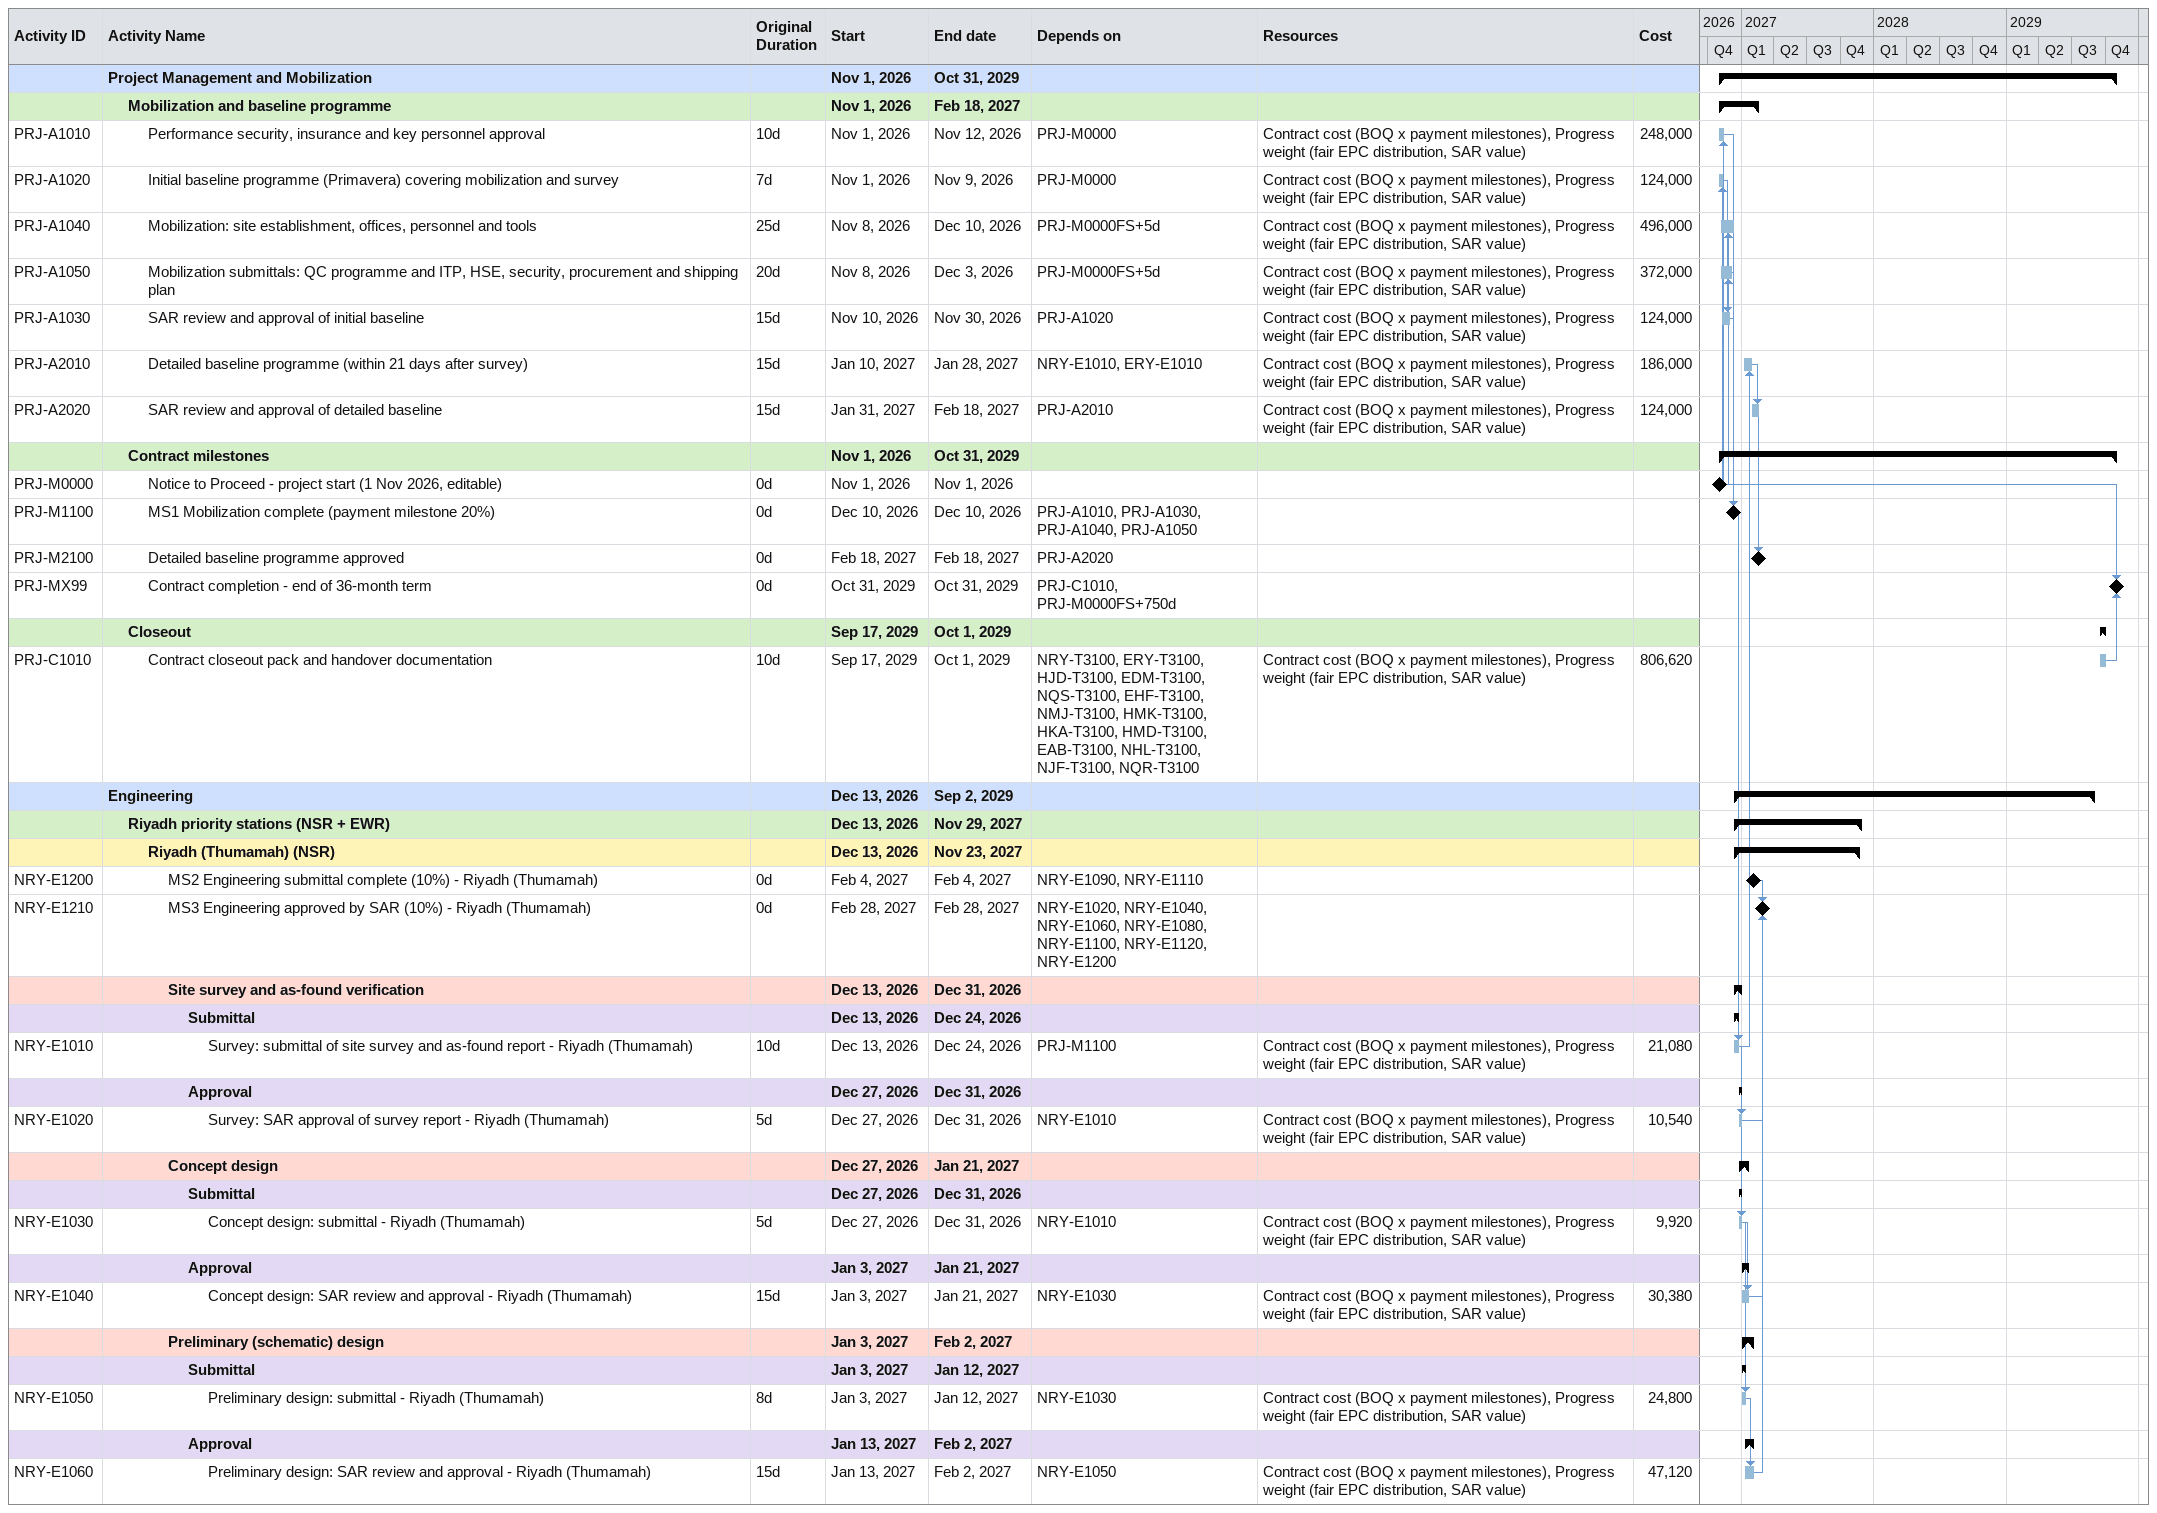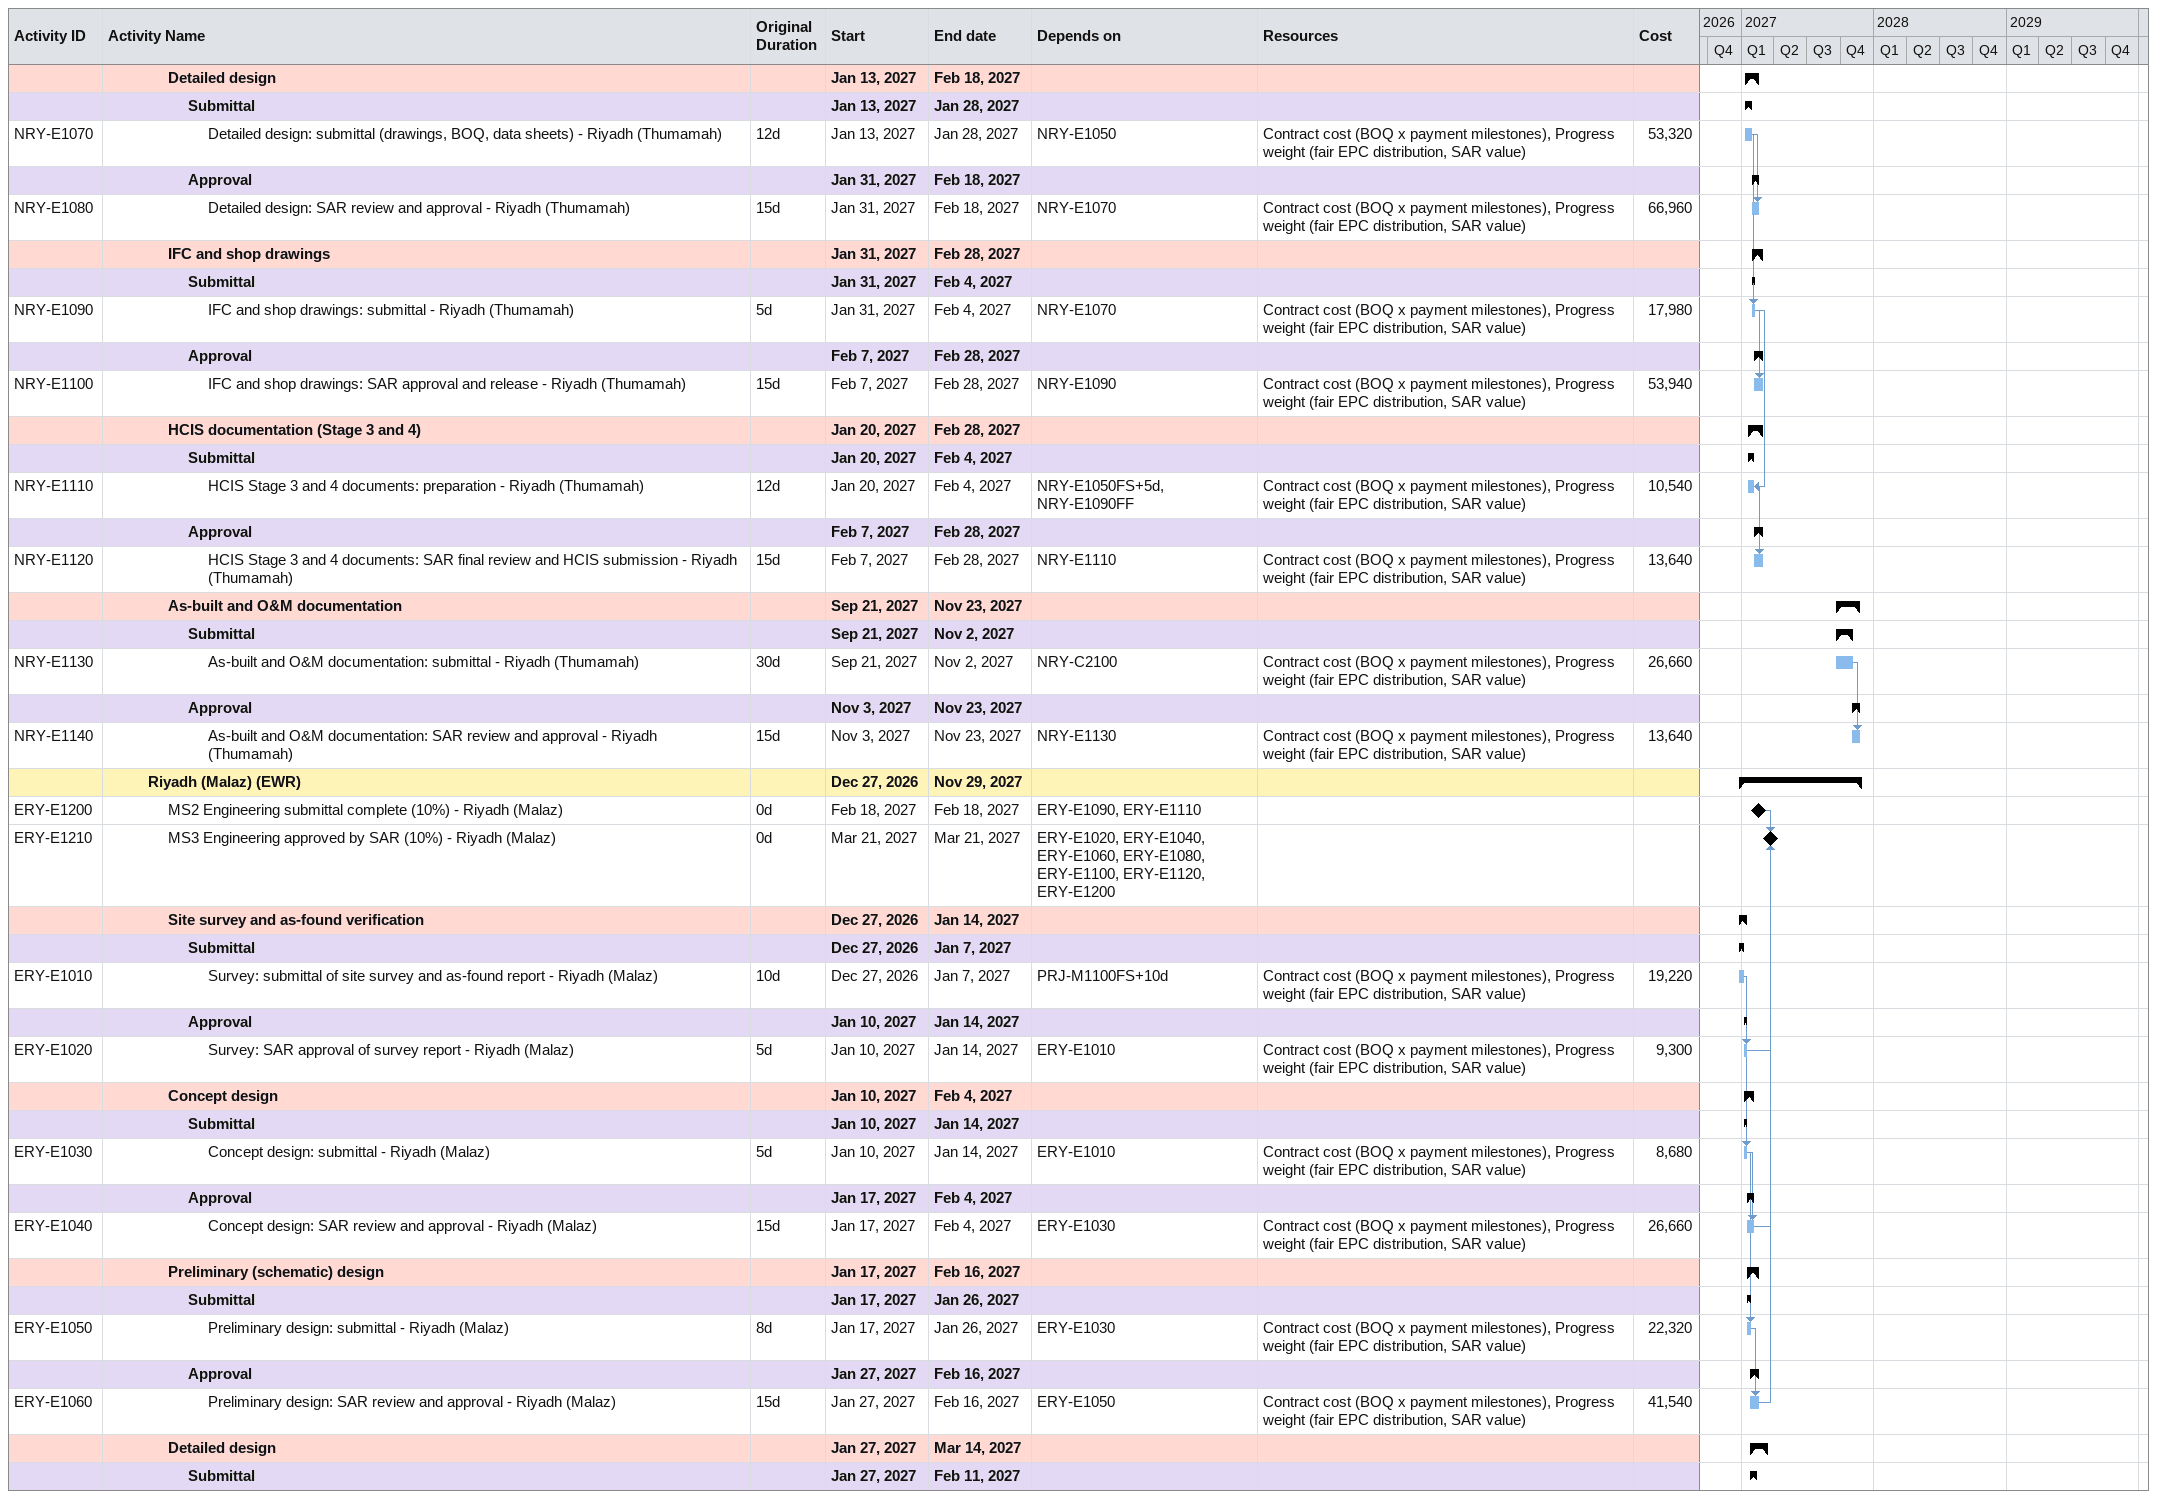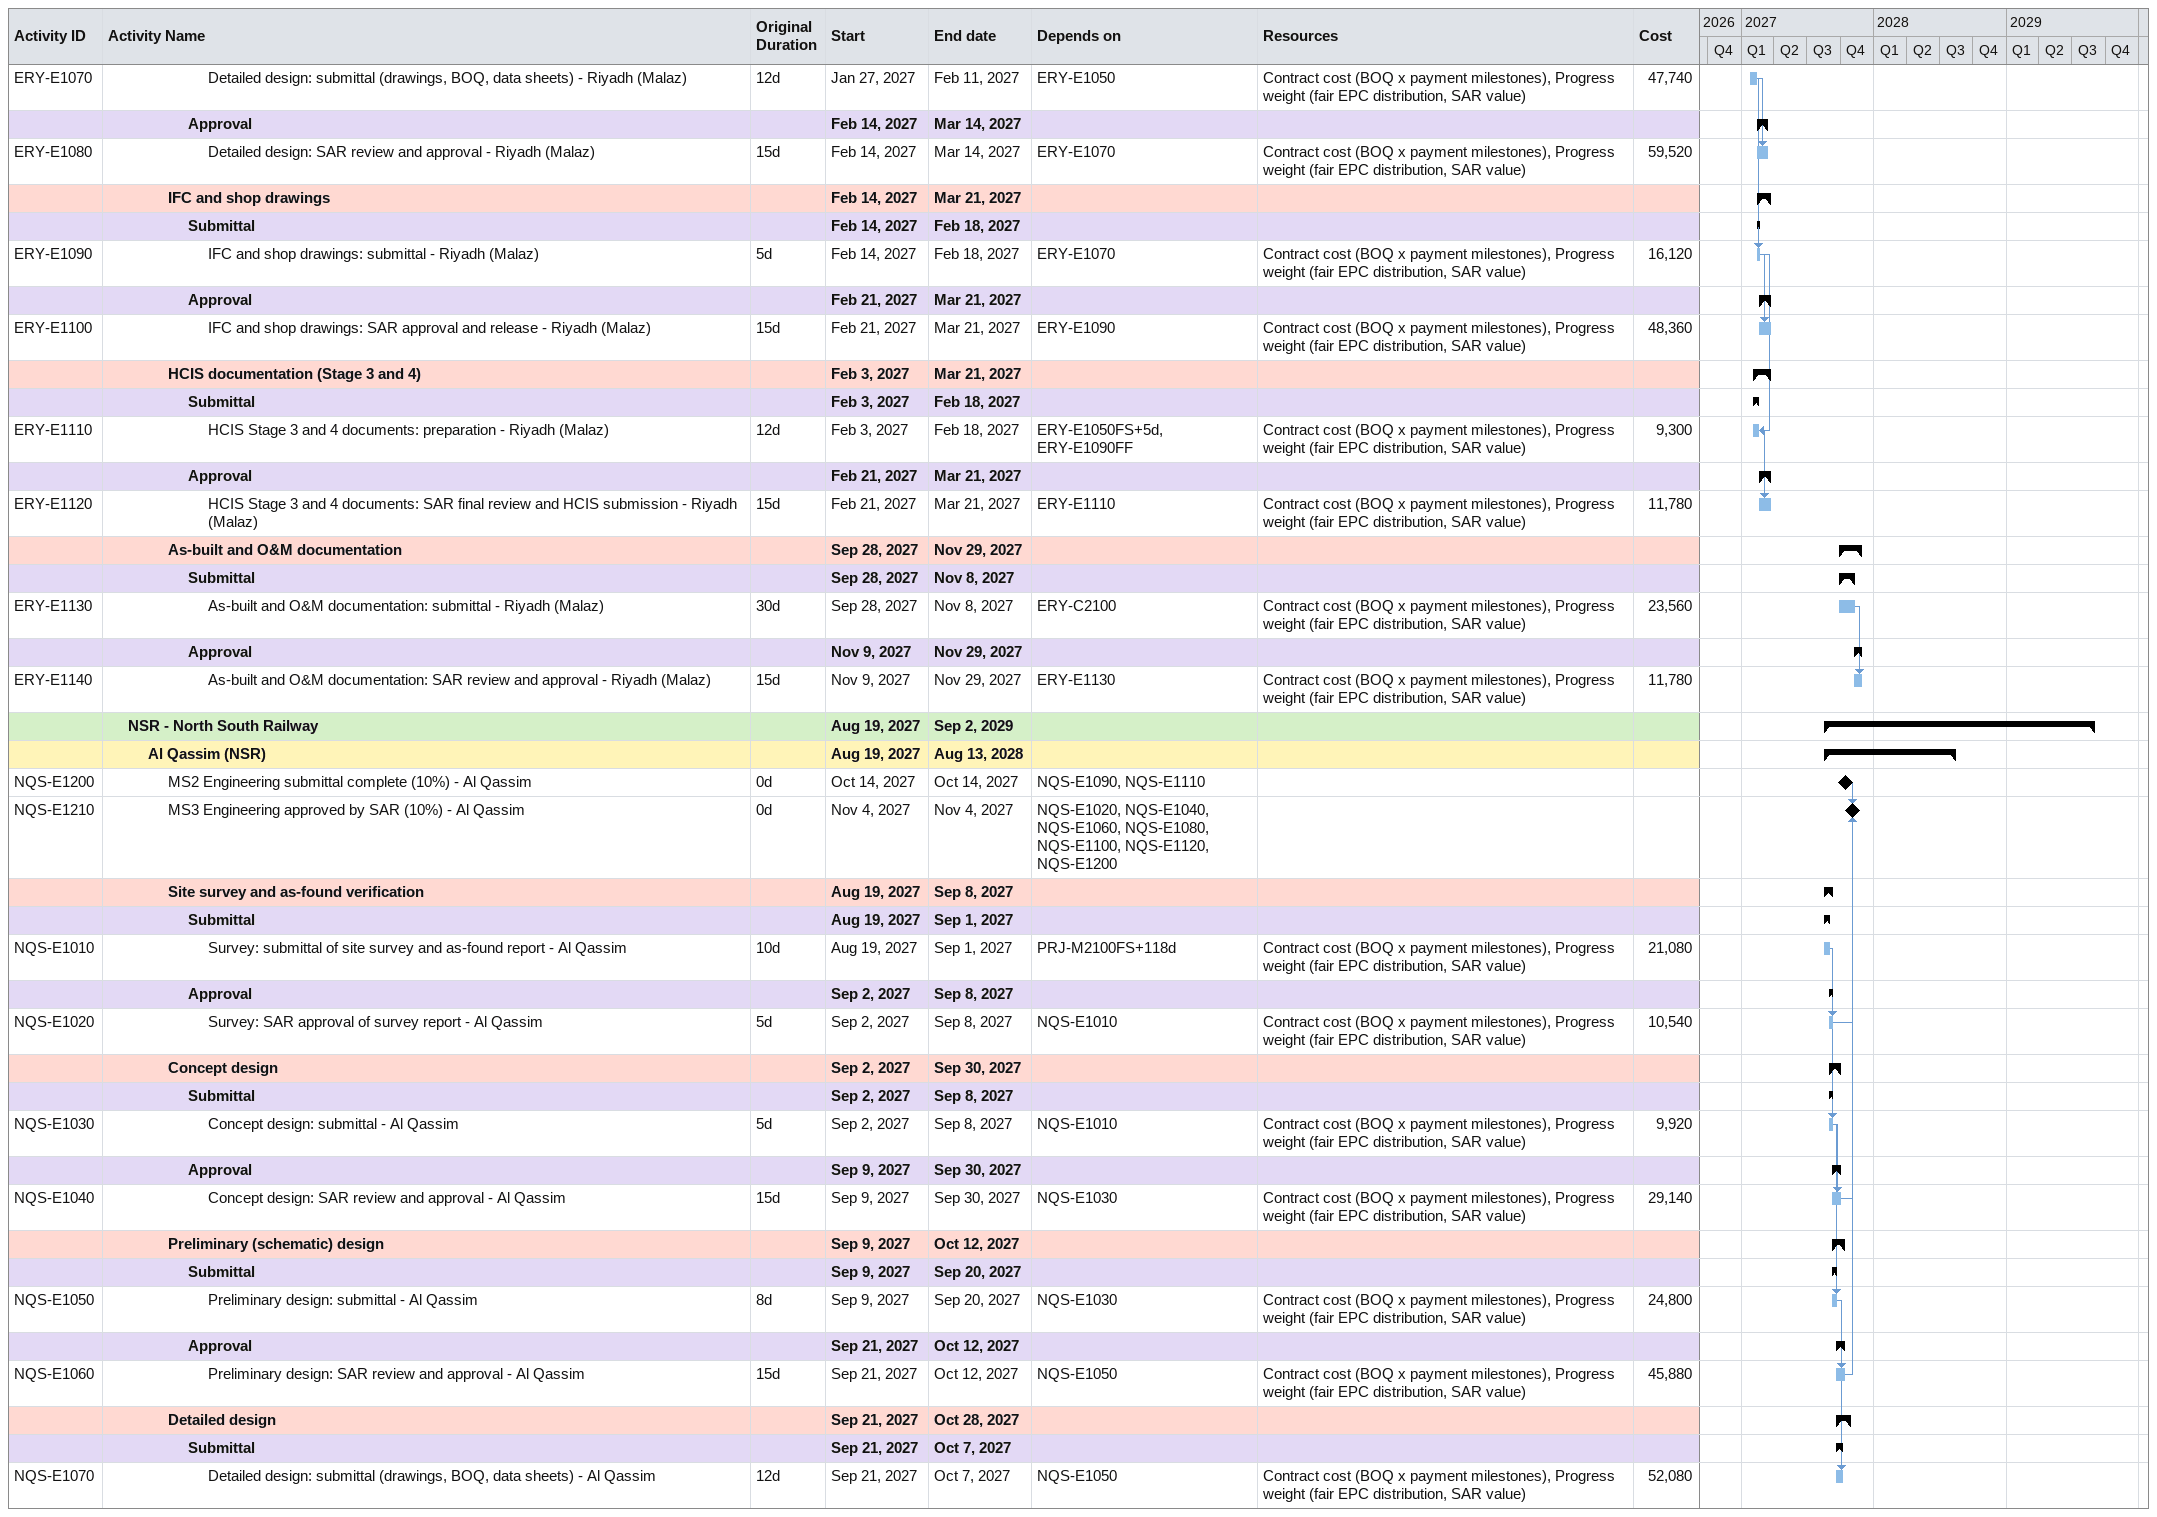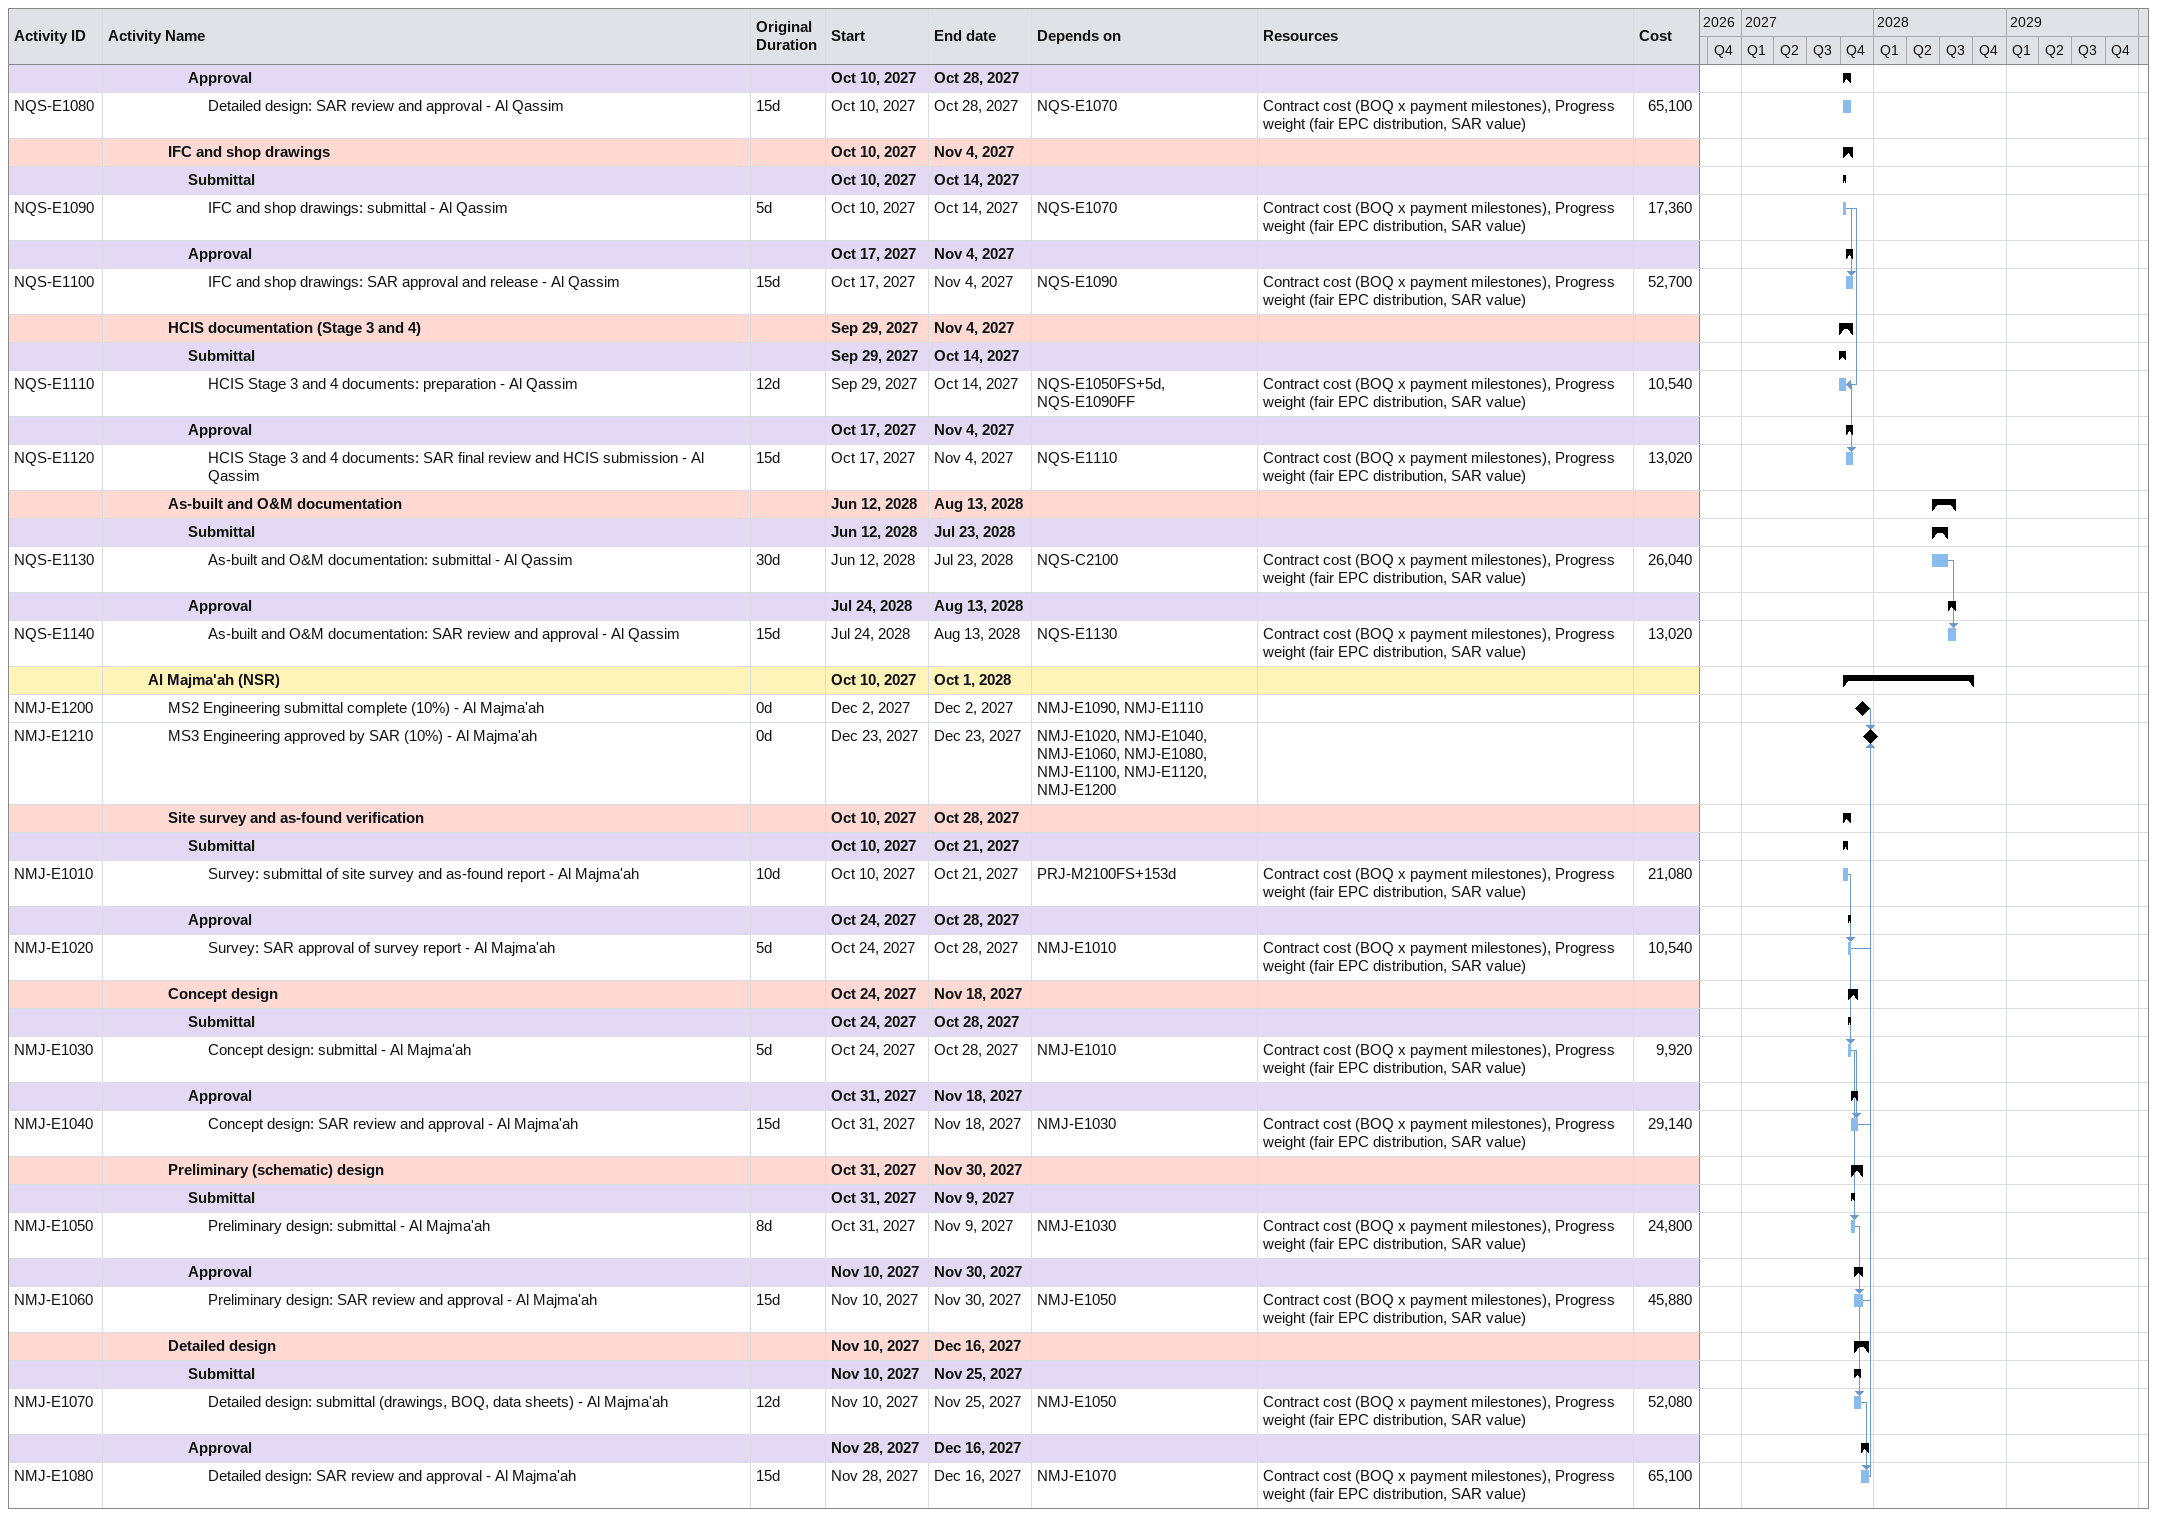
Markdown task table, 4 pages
| ID | Level | Task | Original duration | Start | Finish | Predecessors | Resources | Cost |
|---|---|---|---|---|---|---|---|---|
|  | 1 | **Project Management and Mobilization** |  | 2026-11-01 | 2029-10-31 |  |  |  |
|  | 2 | **Mobilization and baseline programme** |  | 2026-11-01 | 2027-02-18 |  |  |  |
| PRJ-A1010 | 3 | Performance security, insurance and key personnel approval | 10d | 2026-11-01 | 2026-11-12 | PRJ-M0000 | Contract cost (BOQ x payment milestones), Progress weight (fair EPC distribution, SAR value) | 248000 |
| PRJ-A1020 | 3 | Initial baseline programme (Primavera) covering mobilization and survey | 7d | 2026-11-01 | 2026-11-09 | PRJ-M0000 | Contract cost (BOQ x payment milestones), Progress weight (fair EPC distribution, SAR value) | 124000 |
| PRJ-A1040 | 3 | Mobilization: site establishment, offices, personnel and tools | 25d | 2026-11-08 | 2026-12-10 | PRJ-M0000FS+5d | Contract cost (BOQ x payment milestones), Progress weight (fair EPC distribution, SAR value) | 496000 |
| PRJ-A1050 | 3 | Mobilization submittals: QC programme and ITP, HSE, security, procurement and shipping plan | 20d | 2026-11-08 | 2026-12-03 | PRJ-M0000FS+5d | Contract cost (BOQ x payment milestones), Progress weight (fair EPC distribution, SAR value) | 372000 |
| PRJ-A1030 | 3 | SAR review and approval of initial baseline | 15d | 2026-11-10 | 2026-11-30 | PRJ-A1020 | Contract cost (BOQ x payment milestones), Progress weight (fair EPC distribution, SAR value) | 124000 |
| PRJ-A2010 | 3 | Detailed baseline programme (within 21 days after survey) | 15d | 2027-01-10 | 2027-01-28 | NRY-E1010, ERY-E1010 | Contract cost (BOQ x payment milestones), Progress weight (fair EPC distribution, SAR value) | 186000 |
| PRJ-A2020 | 3 | SAR review and approval of detailed baseline | 15d | 2027-01-31 | 2027-02-18 | PRJ-A2010 | Contract cost (BOQ x payment milestones), Progress weight (fair EPC distribution, SAR value) | 124000 |
|  | 2 | **Contract milestones** |  | 2026-11-01 | 2029-10-31 |  |  |  |
| PRJ-M0000 | 3 | Notice to Proceed - project start (1 Nov 2026, editable) | 0d | 2026-11-01 | 2026-11-01 |  |  |  |
| PRJ-M1100 | 3 | MS1 Mobilization complete (payment milestone 20%) | 0d | 2026-12-10 | 2026-12-10 | PRJ-A1010, PRJ-A1030, PRJ-A1040, PRJ-A1050 |  |  |
| PRJ-M2100 | 3 | Detailed baseline programme approved | 0d | 2027-02-18 | 2027-02-18 | PRJ-A2020 |  |  |
| PRJ-MX99 | 3 | Contract completion - end of 36-month term | 0d | 2029-10-31 | 2029-10-31 | PRJ-C1010, PRJ-M0000FS+750d |  |  |
|  | 2 | **Closeout** |  | 2029-09-17 | 2029-10-01 |  |  |  |
| PRJ-C1010 | 3 | Contract closeout pack and handover documentation | 10d | 2029-09-17 | 2029-10-01 | NRY-T3100, ERY-T3100, HJD-T3100, EDM-T3100, NQS-T3100, EHF-T3100, NMJ-T3100, HMK-T3100, HKA-T3100, HMD-T3100, EAB-T3100, NHL-T3100, NJF-T3100, NQR-T3100 | Contract cost (BOQ x payment milestones), Progress weight (fair EPC distribution, SAR value) | 806620 |
|  | 1 | **Engineering** |  | 2026-12-13 | 2029-09-02 |  |  |  |
|  | 2 | **Riyadh priority stations (NSR + EWR)** |  | 2026-12-13 | 2027-11-29 |  |  |  |
|  | 3 | **Riyadh (Thumamah) (NSR)** |  | 2026-12-13 | 2027-11-23 |  |  |  |
| NRY-E1200 | 4 | MS2 Engineering submittal complete (10%) - Riyadh (Thumamah) | 0d | 2027-02-04 | 2027-02-04 | NRY-E1090, NRY-E1110 |  |  |
| NRY-E1210 | 4 | MS3 Engineering approved by SAR (10%) - Riyadh (Thumamah) | 0d | 2027-02-28 | 2027-02-28 | NRY-E1020, NRY-E1040, NRY-E1060, NRY-E1080, NRY-E1100, NRY-E1120, NRY-E1200 |  |  |
|  | 4 | **Site survey and as-found verification** |  | 2026-12-13 | 2026-12-31 |  |  |  |
|  | 5 | **Submittal** |  | 2026-12-13 | 2026-12-24 |  |  |  |
| NRY-E1010 | 6 | Survey: submittal of site survey and as-found report - Riyadh (Thumamah) | 10d | 2026-12-13 | 2026-12-24 | PRJ-M1100 | Contract cost (BOQ x payment milestones), Progress weight (fair EPC distribution, SAR value) | 21080 |
|  | 5 | **Approval** |  | 2026-12-27 | 2026-12-31 |  |  |  |
| NRY-E1020 | 6 | Survey: SAR approval of survey report - Riyadh (Thumamah) | 5d | 2026-12-27 | 2026-12-31 | NRY-E1010 | Contract cost (BOQ x payment milestones), Progress weight (fair EPC distribution, SAR value) | 10540 |
|  | 4 | **Concept design** |  | 2026-12-27 | 2027-01-21 |  |  |  |
|  | 5 | **Submittal** |  | 2026-12-27 | 2026-12-31 |  |  |  |
| NRY-E1030 | 6 | Concept design: submittal - Riyadh (Thumamah) | 5d | 2026-12-27 | 2026-12-31 | NRY-E1010 | Contract cost (BOQ x payment milestones), Progress weight (fair EPC distribution, SAR value) | 9920 |
|  | 5 | **Approval** |  | 2027-01-03 | 2027-01-21 |  |  |  |
| NRY-E1040 | 6 | Concept design: SAR review and approval - Riyadh (Thumamah) | 15d | 2027-01-03 | 2027-01-21 | NRY-E1030 | Contract cost (BOQ x payment milestones), Progress weight (fair EPC distribution, SAR value) | 30380 |
|  | 4 | **Preliminary (schematic) design** |  | 2027-01-03 | 2027-02-02 |  |  |  |
|  | 5 | **Submittal** |  | 2027-01-03 | 2027-01-12 |  |  |  |
| NRY-E1050 | 6 | Preliminary design: submittal - Riyadh (Thumamah) | 8d | 2027-01-03 | 2027-01-12 | NRY-E1030 | Contract cost (BOQ x payment milestones), Progress weight (fair EPC distribution, SAR value) | 24800 |
|  | 5 | **Approval** |  | 2027-01-13 | 2027-02-02 |  |  |  |
| NRY-E1060 | 6 | Preliminary design: SAR review and approval - Riyadh (Thumamah) | 15d | 2027-01-13 | 2027-02-02 | NRY-E1050 | Contract cost (BOQ x payment milestones), Progress weight (fair EPC distribution, SAR value) | 47120 |
|  | 4 | **Detailed design** |  | 2027-01-13 | 2027-02-18 |  |  |  |
|  | 5 | **Submittal** |  | 2027-01-13 | 2027-01-28 |  |  |  |
| NRY-E1070 | 6 | Detailed design: submittal (drawings, BOQ, data sheets) - Riyadh (Thumamah) | 12d | 2027-01-13 | 2027-01-28 | NRY-E1050 | Contract cost (BOQ x payment milestones), Progress weight (fair EPC distribution, SAR value) | 53320 |
|  | 5 | **Approval** |  | 2027-01-31 | 2027-02-18 |  |  |  |
| NRY-E1080 | 6 | Detailed design: SAR review and approval - Riyadh (Thumamah) | 15d | 2027-01-31 | 2027-02-18 | NRY-E1070 | Contract cost (BOQ x payment milestones), Progress weight (fair EPC distribution, SAR value) | 66960 |
|  | 4 | **IFC and shop drawings** |  | 2027-01-31 | 2027-02-28 |  |  |  |
|  | 5 | **Submittal** |  | 2027-01-31 | 2027-02-04 |  |  |  |
| NRY-E1090 | 6 | IFC and shop drawings: submittal - Riyadh (Thumamah) | 5d | 2027-01-31 | 2027-02-04 | NRY-E1070 | Contract cost (BOQ x payment milestones), Progress weight (fair EPC distribution, SAR value) | 17980 |
|  | 5 | **Approval** |  | 2027-02-07 | 2027-02-28 |  |  |  |
| NRY-E1100 | 6 | IFC and shop drawings: SAR approval and release - Riyadh (Thumamah) | 15d | 2027-02-07 | 2027-02-28 | NRY-E1090 | Contract cost (BOQ x payment milestones), Progress weight (fair EPC distribution, SAR value) | 53940 |
|  | 4 | **HCIS documentation (Stage 3 and 4)** |  | 2027-01-20 | 2027-02-28 |  |  |  |
|  | 5 | **Submittal** |  | 2027-01-20 | 2027-02-04 |  |  |  |
| NRY-E1110 | 6 | HCIS Stage 3 and 4 documents: preparation - Riyadh (Thumamah) | 12d | 2027-01-20 | 2027-02-04 | NRY-E1050FS+5d, NRY-E1090FF | Contract cost (BOQ x payment milestones), Progress weight (fair EPC distribution, SAR value) | 10540 |
|  | 5 | **Approval** |  | 2027-02-07 | 2027-02-28 |  |  |  |
| NRY-E1120 | 6 | HCIS Stage 3 and 4 documents: SAR final review and HCIS submission - Riyadh (Thumamah) | 15d | 2027-02-07 | 2027-02-28 | NRY-E1110 | Contract cost (BOQ x payment milestones), Progress weight (fair EPC distribution, SAR value) | 13640 |
|  | 4 | **As-built and O&M documentation** |  | 2027-09-21 | 2027-11-23 |  |  |  |
|  | 5 | **Submittal** |  | 2027-09-21 | 2027-11-02 |  |  |  |
| NRY-E1130 | 6 | As-built and O&M documentation: submittal - Riyadh (Thumamah) | 30d | 2027-09-21 | 2027-11-02 | NRY-C2100 | Contract cost (BOQ x payment milestones), Progress weight (fair EPC distribution, SAR value) | 26660 |
|  | 5 | **Approval** |  | 2027-11-03 | 2027-11-23 |  |  |  |
| NRY-E1140 | 6 | As-built and O&M documentation: SAR review and approval - Riyadh (Thumamah) | 15d | 2027-11-03 | 2027-11-23 | NRY-E1130 | Contract cost (BOQ x payment milestones), Progress weight (fair EPC distribution, SAR value) | 13640 |
|  | 3 | **Riyadh (Malaz) (EWR)** |  | 2026-12-27 | 2027-11-29 |  |  |  |
| ERY-E1200 | 4 | MS2 Engineering submittal complete (10%) - Riyadh (Malaz) | 0d | 2027-02-18 | 2027-02-18 | ERY-E1090, ERY-E1110 |  |  |
| ERY-E1210 | 4 | MS3 Engineering approved by SAR (10%) - Riyadh (Malaz) | 0d | 2027-03-21 | 2027-03-21 | ERY-E1020, ERY-E1040, ERY-E1060, ERY-E1080, ERY-E1100, ERY-E1120, ERY-E1200 |  |  |
|  | 4 | **Site survey and as-found verification** |  | 2026-12-27 | 2027-01-14 |  |  |  |
|  | 5 | **Submittal** |  | 2026-12-27 | 2027-01-07 |  |  |  |
| ERY-E1010 | 6 | Survey: submittal of site survey and as-found report - Riyadh (Malaz) | 10d | 2026-12-27 | 2027-01-07 | PRJ-M1100FS+10d | Contract cost (BOQ x payment milestones), Progress weight (fair EPC distribution, SAR value) | 19220 |
|  | 5 | **Approval** |  | 2027-01-10 | 2027-01-14 |  |  |  |
| ERY-E1020 | 6 | Survey: SAR approval of survey report - Riyadh (Malaz) | 5d | 2027-01-10 | 2027-01-14 | ERY-E1010 | Contract cost (BOQ x payment milestones), Progress weight (fair EPC distribution, SAR value) | 9300 |
|  | 4 | **Concept design** |  | 2027-01-10 | 2027-02-04 |  |  |  |
|  | 5 | **Submittal** |  | 2027-01-10 | 2027-01-14 |  |  |  |
| ERY-E1030 | 6 | Concept design: submittal - Riyadh (Malaz) | 5d | 2027-01-10 | 2027-01-14 | ERY-E1010 | Contract cost (BOQ x payment milestones), Progress weight (fair EPC distribution, SAR value) | 8680 |
|  | 5 | **Approval** |  | 2027-01-17 | 2027-02-04 |  |  |  |
| ERY-E1040 | 6 | Concept design: SAR review and approval - Riyadh (Malaz) | 15d | 2027-01-17 | 2027-02-04 | ERY-E1030 | Contract cost (BOQ x payment milestones), Progress weight (fair EPC distribution, SAR value) | 26660 |
|  | 4 | **Preliminary (schematic) design** |  | 2027-01-17 | 2027-02-16 |  |  |  |
|  | 5 | **Submittal** |  | 2027-01-17 | 2027-01-26 |  |  |  |
| ERY-E1050 | 6 | Preliminary design: submittal - Riyadh (Malaz) | 8d | 2027-01-17 | 2027-01-26 | ERY-E1030 | Contract cost (BOQ x payment milestones), Progress weight (fair EPC distribution, SAR value) | 22320 |
|  | 5 | **Approval** |  | 2027-01-27 | 2027-02-16 |  |  |  |
| ERY-E1060 | 6 | Preliminary design: SAR review and approval - Riyadh (Malaz) | 15d | 2027-01-27 | 2027-02-16 | ERY-E1050 | Contract cost (BOQ x payment milestones), Progress weight (fair EPC distribution, SAR value) | 41540 |
|  | 4 | **Detailed design** |  | 2027-01-27 | 2027-03-14 |  |  |  |
|  | 5 | **Submittal** |  | 2027-01-27 | 2027-02-11 |  |  |  |
| ERY-E1070 | 6 | Detailed design: submittal (drawings, BOQ, data sheets) - Riyadh (Malaz) | 12d | 2027-01-27 | 2027-02-11 | ERY-E1050 | Contract cost (BOQ x payment milestones), Progress weight (fair EPC distribution, SAR value) | 47740 |
|  | 5 | **Approval** |  | 2027-02-14 | 2027-03-14 |  |  |  |
| ERY-E1080 | 6 | Detailed design: SAR review and approval - Riyadh (Malaz) | 15d | 2027-02-14 | 2027-03-14 | ERY-E1070 | Contract cost (BOQ x payment milestones), Progress weight (fair EPC distribution, SAR value) | 59520 |
|  | 4 | **IFC and shop drawings** |  | 2027-02-14 | 2027-03-21 |  |  |  |
|  | 5 | **Submittal** |  | 2027-02-14 | 2027-02-18 |  |  |  |
| ERY-E1090 | 6 | IFC and shop drawings: submittal - Riyadh (Malaz) | 5d | 2027-02-14 | 2027-02-18 | ERY-E1070 | Contract cost (BOQ x payment milestones), Progress weight (fair EPC distribution, SAR value) | 16120 |
|  | 5 | **Approval** |  | 2027-02-21 | 2027-03-21 |  |  |  |
| ERY-E1100 | 6 | IFC and shop drawings: SAR approval and release - Riyadh (Malaz) | 15d | 2027-02-21 | 2027-03-21 | ERY-E1090 | Contract cost (BOQ x payment milestones), Progress weight (fair EPC distribution, SAR value) | 48360 |
|  | 4 | **HCIS documentation (Stage 3 and 4)** |  | 2027-02-03 | 2027-03-21 |  |  |  |
|  | 5 | **Submittal** |  | 2027-02-03 | 2027-02-18 |  |  |  |
| ERY-E1110 | 6 | HCIS Stage 3 and 4 documents: preparation - Riyadh (Malaz) | 12d | 2027-02-03 | 2027-02-18 | ERY-E1050FS+5d, ERY-E1090FF | Contract cost (BOQ x payment milestones), Progress weight (fair EPC distribution, SAR value) | 9300 |
|  | 5 | **Approval** |  | 2027-02-21 | 2027-03-21 |  |  |  |
| ERY-E1120 | 6 | HCIS Stage 3 and 4 documents: SAR final review and HCIS submission - Riyadh (Malaz) | 15d | 2027-02-21 | 2027-03-21 | ERY-E1110 | Contract cost (BOQ x payment milestones), Progress weight (fair EPC distribution, SAR value) | 11780 |
|  | 4 | **As-built and O&M documentation** |  | 2027-09-28 | 2027-11-29 |  |  |  |
|  | 5 | **Submittal** |  | 2027-09-28 | 2027-11-08 |  |  |  |
| ERY-E1130 | 6 | As-built and O&M documentation: submittal - Riyadh (Malaz) | 30d | 2027-09-28 | 2027-11-08 | ERY-C2100 | Contract cost (BOQ x payment milestones), Progress weight (fair EPC distribution, SAR value) | 23560 |
|  | 5 | **Approval** |  | 2027-11-09 | 2027-11-29 |  |  |  |
| ERY-E1140 | 6 | As-built and O&M documentation: SAR review and approval - Riyadh (Malaz) | 15d | 2027-11-09 | 2027-11-29 | ERY-E1130 | Contract cost (BOQ x payment milestones), Progress weight (fair EPC distribution, SAR value) | 11780 |
|  | 2 | **NSR - North South Railway** |  | 2027-08-19 | 2029-09-02 |  |  |  |
|  | 3 | **Al Qassim (NSR)** |  | 2027-08-19 | 2028-08-13 |  |  |  |
| NQS-E1200 | 4 | MS2 Engineering submittal complete (10%) - Al Qassim | 0d | 2027-10-14 | 2027-10-14 | NQS-E1090, NQS-E1110 |  |  |
| NQS-E1210 | 4 | MS3 Engineering approved by SAR (10%) - Al Qassim | 0d | 2027-11-04 | 2027-11-04 | NQS-E1020, NQS-E1040, NQS-E1060, NQS-E1080, NQS-E1100, NQS-E1120, NQS-E1200 |  |  |
|  | 4 | **Site survey and as-found verification** |  | 2027-08-19 | 2027-09-08 |  |  |  |
|  | 5 | **Submittal** |  | 2027-08-19 | 2027-09-01 |  |  |  |
| NQS-E1010 | 6 | Survey: submittal of site survey and as-found report - Al Qassim | 10d | 2027-08-19 | 2027-09-01 | PRJ-M2100FS+118d | Contract cost (BOQ x payment milestones), Progress weight (fair EPC distribution, SAR value) | 21080 |
|  | 5 | **Approval** |  | 2027-09-02 | 2027-09-08 |  |  |  |
| NQS-E1020 | 6 | Survey: SAR approval of survey report - Al Qassim | 5d | 2027-09-02 | 2027-09-08 | NQS-E1010 | Contract cost (BOQ x payment milestones), Progress weight (fair EPC distribution, SAR value) | 10540 |
|  | 4 | **Concept design** |  | 2027-09-02 | 2027-09-30 |  |  |  |
|  | 5 | **Submittal** |  | 2027-09-02 | 2027-09-08 |  |  |  |
| NQS-E1030 | 6 | Concept design: submittal - Al Qassim | 5d | 2027-09-02 | 2027-09-08 | NQS-E1010 | Contract cost (BOQ x payment milestones), Progress weight (fair EPC distribution, SAR value) | 9920 |
|  | 5 | **Approval** |  | 2027-09-09 | 2027-09-30 |  |  |  |
| NQS-E1040 | 6 | Concept design: SAR review and approval - Al Qassim | 15d | 2027-09-09 | 2027-09-30 | NQS-E1030 | Contract cost (BOQ x payment milestones), Progress weight (fair EPC distribution, SAR value) | 29140 |
|  | 4 | **Preliminary (schematic) design** |  | 2027-09-09 | 2027-10-12 |  |  |  |
|  | 5 | **Submittal** |  | 2027-09-09 | 2027-09-20 |  |  |  |
| NQS-E1050 | 6 | Preliminary design: submittal - Al Qassim | 8d | 2027-09-09 | 2027-09-20 | NQS-E1030 | Contract cost (BOQ x payment milestones), Progress weight (fair EPC distribution, SAR value) | 24800 |
|  | 5 | **Approval** |  | 2027-09-21 | 2027-10-12 |  |  |  |
| NQS-E1060 | 6 | Preliminary design: SAR review and approval - Al Qassim | 15d | 2027-09-21 | 2027-10-12 | NQS-E1050 | Contract cost (BOQ x payment milestones), Progress weight (fair EPC distribution, SAR value) | 45880 |
|  | 4 | **Detailed design** |  | 2027-09-21 | 2027-10-28 |  |  |  |
|  | 5 | **Submittal** |  | 2027-09-21 | 2027-10-07 |  |  |  |
| NQS-E1070 | 6 | Detailed design: submittal (drawings, BOQ, data sheets) - Al Qassim | 12d | 2027-09-21 | 2027-10-07 | NQS-E1050 | Contract cost (BOQ x payment milestones), Progress weight (fair EPC distribution, SAR value) | 52080 |
|  | 5 | **Approval** |  | 2027-10-10 | 2027-10-28 |  |  |  |
| NQS-E1080 | 6 | Detailed design: SAR review and approval - Al Qassim | 15d | 2027-10-10 | 2027-10-28 | NQS-E1070 | Contract cost (BOQ x payment milestones), Progress weight (fair EPC distribution, SAR value) | 65100 |
|  | 4 | **IFC and shop drawings** |  | 2027-10-10 | 2027-11-04 |  |  |  |
|  | 5 | **Submittal** |  | 2027-10-10 | 2027-10-14 |  |  |  |
| NQS-E1090 | 6 | IFC and shop drawings: submittal - Al Qassim | 5d | 2027-10-10 | 2027-10-14 | NQS-E1070 | Contract cost (BOQ x payment milestones), Progress weight (fair EPC distribution, SAR value) | 17360 |
|  | 5 | **Approval** |  | 2027-10-17 | 2027-11-04 |  |  |  |
| NQS-E1100 | 6 | IFC and shop drawings: SAR approval and release - Al Qassim | 15d | 2027-10-17 | 2027-11-04 | NQS-E1090 | Contract cost (BOQ x payment milestones), Progress weight (fair EPC distribution, SAR value) | 52700 |
|  | 4 | **HCIS documentation (Stage 3 and 4)** |  | 2027-09-29 | 2027-11-04 |  |  |  |
|  | 5 | **Submittal** |  | 2027-09-29 | 2027-10-14 |  |  |  |
| NQS-E1110 | 6 | HCIS Stage 3 and 4 documents: preparation - Al Qassim | 12d | 2027-09-29 | 2027-10-14 | NQS-E1050FS+5d, NQS-E1090FF | Contract cost (BOQ x payment milestones), Progress weight (fair EPC distribution, SAR value) | 10540 |
|  | 5 | **Approval** |  | 2027-10-17 | 2027-11-04 |  |  |  |
| NQS-E1120 | 6 | HCIS Stage 3 and 4 documents: SAR final review and HCIS submission - Al Qassim | 15d | 2027-10-17 | 2027-11-04 | NQS-E1110 | Contract cost (BOQ x payment milestones), Progress weight (fair EPC distribution, SAR value) | 13020 |
|  | 4 | **As-built and O&M documentation** |  | 2028-06-12 | 2028-08-13 |  |  |  |
|  | 5 | **Submittal** |  | 2028-06-12 | 2028-07-23 |  |  |  |
| NQS-E1130 | 6 | As-built and O&M documentation: submittal - Al Qassim | 30d | 2028-06-12 | 2028-07-23 | NQS-C2100 | Contract cost (BOQ x payment milestones), Progress weight (fair EPC distribution, SAR value) | 26040 |
|  | 5 | **Approval** |  | 2028-07-24 | 2028-08-13 |  |  |  |
| NQS-E1140 | 6 | As-built and O&M documentation: SAR review and approval - Al Qassim | 15d | 2028-07-24 | 2028-08-13 | NQS-E1130 | Contract cost (BOQ x payment milestones), Progress weight (fair EPC distribution, SAR value) | 13020 |
|  | 3 | **Al Majma'ah (NSR)** |  | 2027-10-10 | 2028-10-01 |  |  |  |
| NMJ-E1200 | 4 | MS2 Engineering submittal complete (10%) - Al Majma'ah | 0d | 2027-12-02 | 2027-12-02 | NMJ-E1090, NMJ-E1110 |  |  |
| NMJ-E1210 | 4 | MS3 Engineering approved by SAR (10%) - Al Majma'ah | 0d | 2027-12-23 | 2027-12-23 | NMJ-E1020, NMJ-E1040, NMJ-E1060, NMJ-E1080, NMJ-E1100, NMJ-E1120, NMJ-E1200 |  |  |
|  | 4 | **Site survey and as-found verification** |  | 2027-10-10 | 2027-10-28 |  |  |  |
|  | 5 | **Submittal** |  | 2027-10-10 | 2027-10-21 |  |  |  |
| NMJ-E1010 | 6 | Survey: submittal of site survey and as-found report - Al Majma'ah | 10d | 2027-10-10 | 2027-10-21 | PRJ-M2100FS+153d | Contract cost (BOQ x payment milestones), Progress weight (fair EPC distribution, SAR value) | 21080 |
|  | 5 | **Approval** |  | 2027-10-24 | 2027-10-28 |  |  |  |
| NMJ-E1020 | 6 | Survey: SAR approval of survey report - Al Majma'ah | 5d | 2027-10-24 | 2027-10-28 | NMJ-E1010 | Contract cost (BOQ x payment milestones), Progress weight (fair EPC distribution, SAR value) | 10540 |
|  | 4 | **Concept design** |  | 2027-10-24 | 2027-11-18 |  |  |  |
|  | 5 | **Submittal** |  | 2027-10-24 | 2027-10-28 |  |  |  |
| NMJ-E1030 | 6 | Concept design: submittal - Al Majma'ah | 5d | 2027-10-24 | 2027-10-28 | NMJ-E1010 | Contract cost (BOQ x payment milestones), Progress weight (fair EPC distribution, SAR value) | 9920 |
|  | 5 | **Approval** |  | 2027-10-31 | 2027-11-18 |  |  |  |
| NMJ-E1040 | 6 | Concept design: SAR review and approval - Al Majma'ah | 15d | 2027-10-31 | 2027-11-18 | NMJ-E1030 | Contract cost (BOQ x payment milestones), Progress weight (fair EPC distribution, SAR value) | 29140 |
|  | 4 | **Preliminary (schematic) design** |  | 2027-10-31 | 2027-11-30 |  |  |  |
|  | 5 | **Submittal** |  | 2027-10-31 | 2027-11-09 |  |  |  |
| NMJ-E1050 | 6 | Preliminary design: submittal - Al Majma'ah | 8d | 2027-10-31 | 2027-11-09 | NMJ-E1030 | Contract cost (BOQ x payment milestones), Progress weight (fair EPC distribution, SAR value) | 24800 |
|  | 5 | **Approval** |  | 2027-11-10 | 2027-11-30 |  |  |  |
| NMJ-E1060 | 6 | Preliminary design: SAR review and approval - Al Majma'ah | 15d | 2027-11-10 | 2027-11-30 | NMJ-E1050 | Contract cost (BOQ x payment milestones), Progress weight (fair EPC distribution, SAR value) | 45880 |
|  | 4 | **Detailed design** |  | 2027-11-10 | 2027-12-16 |  |  |  |
|  | 5 | **Submittal** |  | 2027-11-10 | 2027-11-25 |  |  |  |
| NMJ-E1070 | 6 | Detailed design: submittal (drawings, BOQ, data sheets) - Al Majma'ah | 12d | 2027-11-10 | 2027-11-25 | NMJ-E1050 | Contract cost (BOQ x payment milestones), Progress weight (fair EPC distribution, SAR value) | 52080 |
|  | 5 | **Approval** |  | 2027-11-28 | 2027-12-16 |  |  |  |
| NMJ-E1080 | 6 | Detailed design: SAR review and approval - Al Majma'ah | 15d | 2027-11-28 | 2027-12-16 | NMJ-E1070 | Contract cost (BOQ x payment milestones), Progress weight (fair EPC distribution, SAR value) | 65100 |
